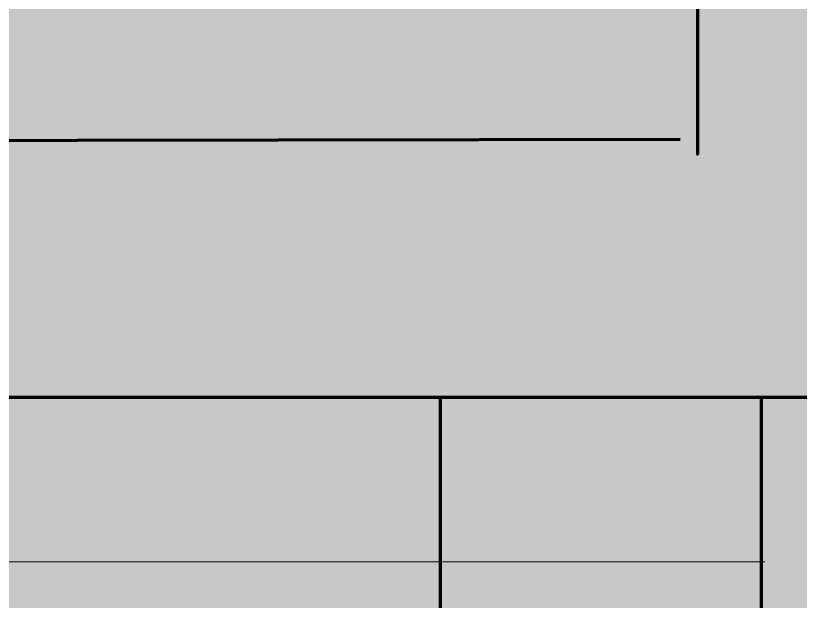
# Model space of a CAD drawing. Header units: millimetres. Extents: x 0 to 418, y 2 to 297.
# Drawn here: x 267.26 to 291.98, y 57.02 to 75.47 of the extents above; entities that cross this region are included whole.
import ezdxf

# ---------------------------------------------------------------- set-up
doc = ezdxf.new("R2010")
doc.units = ezdxf.units.MM
doc.header["$MEASUREMENT"] = 0
doc.layers.get('0').update_dxf_attribs({"linetype": 'CONTINUOUS'})

msp = doc.modelspace()

# ---------------------------------------------------------------- hatches: boundary and pattern name
at = {"true_color": 0xffffff}
for points in [[(-0.132, 297.01), (-0.132, 1.627), (417.7, 1.627), (417.7, 297.01)], [(-0.132, 297.01), (-0.132, 1.89), (417.7, 1.89), (417.7, 297.01)]]:
    msp.add_hatch(color=0, dxfattribs=at).paths.add_polyline_path(points)

# ---------------------------------------------------------------- linework, layer by layer
at = {"color": 0, "linetype": 'Continuous', "lineweight": 100, "true_color": 0x000007}
for points in [[(288.69, 262.18), (288.739, 71.106), (288.739, 71.106)], [(288.197, 71.567), (218.553, 71.452), (218.553, 71.452)], [(411.928, 63.443), (225.098, 63.443), (225.098, 7.909)], [(280.632, 63.443), (280.632, 7.909), (280.632, 7.909)], [(290.746, 63.443), (290.746, 7.909), (290.746, 7.909)]]:
    msp.add_lwpolyline(points, dxfattribs=at)
at = {"color": 0, "linetype": 'Continuous', "lineweight": 20, "true_color": 0x000007}
msp.add_lwpolyline([(225.229, 58.263), (290.861, 58.263), (290.861, 58.263)], dxfattribs=at)

doc.saveas('drawing.dxf')
